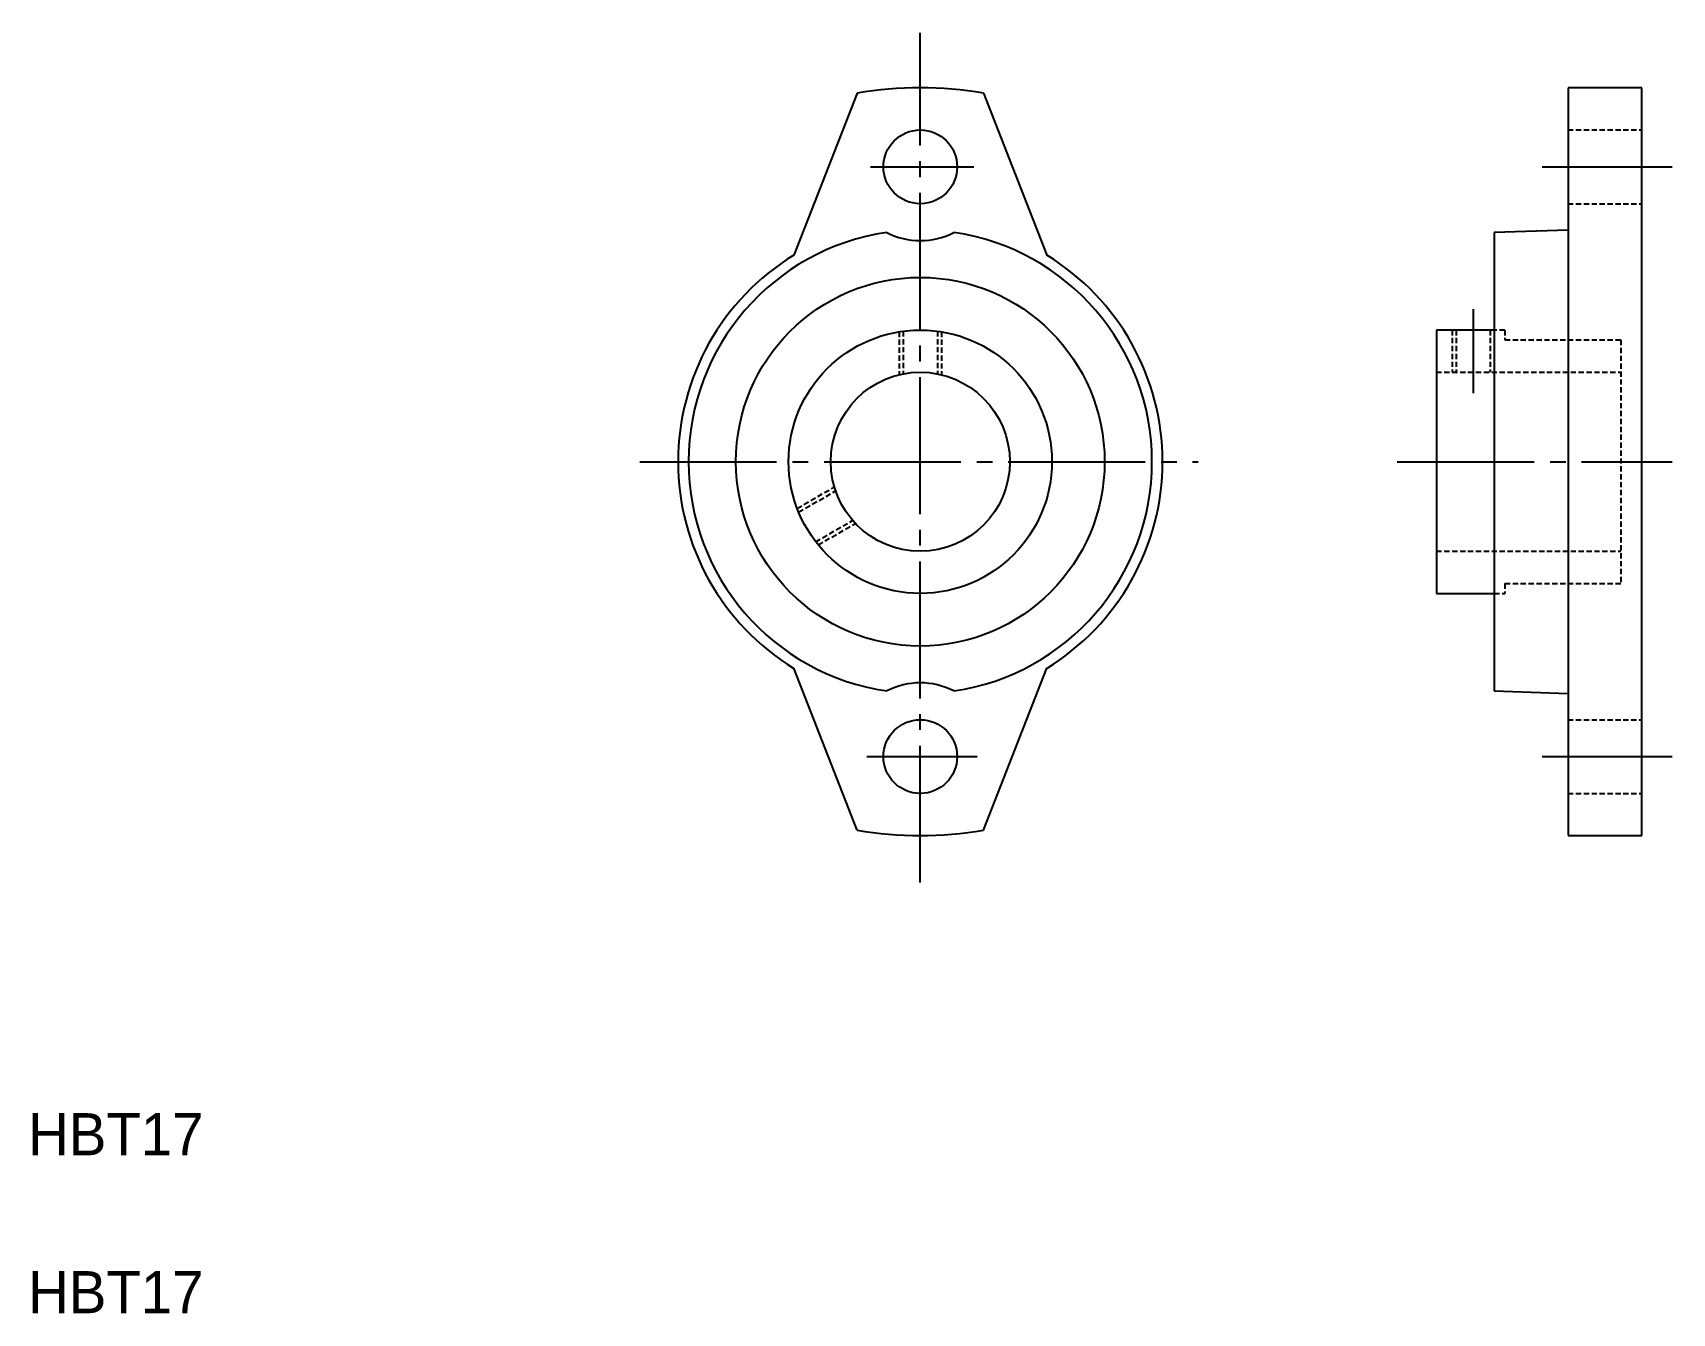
# Model space of a CAD drawing. Extents: x 228 to 384, y 193 to 314.
import ezdxf

# ---------------------------------------------------------------- set-up
doc = ezdxf.new("R2010")
doc.units = 0
doc.linetypes.add('CENTER', pattern=[17.5, 13, -1.5, 1.5, -1.5])
doc.linetypes.add('DASHED', pattern=[0.75, 0.5, -0.25])
doc.layers.get('0').update_dxf_attribs({"linetype": 'CONTINUOUS'})
doc.layers.add('CENTER', color=1, linetype='CENTER')

msp = doc.modelspace()

# ---------------------------------------------------------------- linework, layer by layer
at = {"color": 7, "linetype": 'CONTINUOUS'}
for p, q in [((306.37, 308.49), (300.37, 293.12)), ((318.37, 308.49), (324.37, 293.12)), ((373.87, 309), (373.87, 238)), ((380.87, 309), (373.87, 309)), ((380.87, 238), (380.87, 309)), ((373.87, 295.5), (366.87, 295.27)), ((366.87, 295.27), (366.87, 251.73)), ((361.37, 286), (361.37, 261)), ((366.87, 286), (361.37, 286)), ((361.37, 261), (366.87, 261)), ((306.37, 238.51), (300.37, 253.88)), ((318.37, 238.51), (324.37, 253.88)), ((366.87, 251.73), (373.87, 251.5)), ((373.87, 238), (380.87, 238))]:
    msp.add_line(p, q, dxfattribs=at)
at = {"color": 3, "linetype": 'DASHED'}
for p, q in [((373.87, 305), (380.87, 305)), ((373.87, 298), (380.87, 298)), ((310.37, 285.84), (310.37, 281.76)), ((310.75, 285.89), (310.75, 281.84)), ((313.99, 285.89), (313.99, 281.84)), ((314.37, 285.84), (314.37, 281.76)), ((362.87, 286), (362.87, 282)), ((363.25, 286), (363.25, 282)), ((366.49, 286), (366.49, 282)), ((366.87, 286), (366.87, 282)), ((367.87, 286), (366.87, 286)), ((367.87, 286), (367.87, 285.07)), ((367.87, 285.07), (378.87, 285.07)), ((378.87, 285.07), (378.87, 261.94)), ((361.37, 282), (378.87, 282)), ((361.37, 282), (378.87, 282)), ((300.68, 269.06), (304.21, 271.1)), ((300.82, 268.71), (304.33, 270.73)), ((302.44, 265.9), (305.95, 267.92)), ((302.68, 265.6), (306.21, 267.64)), ((361.37, 265), (378.87, 265)), ((367.87, 261.94), (378.87, 261.94)), ((367.87, 261.94), (367.87, 261)), ((366.87, 261), (367.87, 261)), ((373.87, 249), (380.87, 249)), ((373.87, 242), (380.87, 242))]:
    msp.add_line(p, q, dxfattribs=at)
at = {"color": 7, "linetype": 'CONTINUOUS'}
for centre, radius in [((312.37, 301.5), 3.5), ((312.37, 273.5), 17.5), ((312.37, 273.5), 12.5), ((312.37, 273.5), 8.5), ((312.37, 245.5), 3.5)]:
    msp.add_circle(centre, radius, dxfattribs=at)
for centre, radius, start, end in [((312.37, 273.5), 35.5, 80.2695, 99.7305), ((312.37, 273.5), 35.5, 80.2695, 99.7305), ((312.37, 273.5), 22, 98.3308, 261.6692), ((312.37, 301.5), 7, 242.9117, 297.0883), ((312.37, 273.5), 22, 278.3308, 81.6692), ((312.37, 273.5), 23, 121.449, 238.551), ((312.37, 273.5), 23, 301.449, 58.551), ((312.37, 245.5), 7, 62.9117, 117.0883), ((312.37, 273.5), 35.5, 260.2695, 279.7305)]:
    msp.add_arc(centre, radius, start, end, dxfattribs=at)
at = {"layer": 'CENTER', "color": 1, "linetype": 'CENTER'}
for p, q in [((312.37, 233.53), (312.37, 314.23)), ((307.64, 301.5), (317.44, 301.5)), ((371.41, 301.5), (383.76, 301.5)), ((364.87, 288), (364.87, 280)), ((285.73, 273.5), (338.75, 273.5)), ((357.66, 273.5), (383.76, 273.5)), ((307.28, 245.5), (317.77, 245.5)), ((371.41, 245.5), (383.76, 245.5))]:
    msp.add_line(p, q, dxfattribs=at)

# ---------------------------------------------------------------- texts
at = {"color": 7, "linetype": 'CONTINUOUS'}
for p in [(227.67, 207.64), (227.67, 192.64)]:
    msp.add_text('HBT17', height=4, dxfattribs=at).set_placement(p)

doc.saveas('drawing.dxf')
